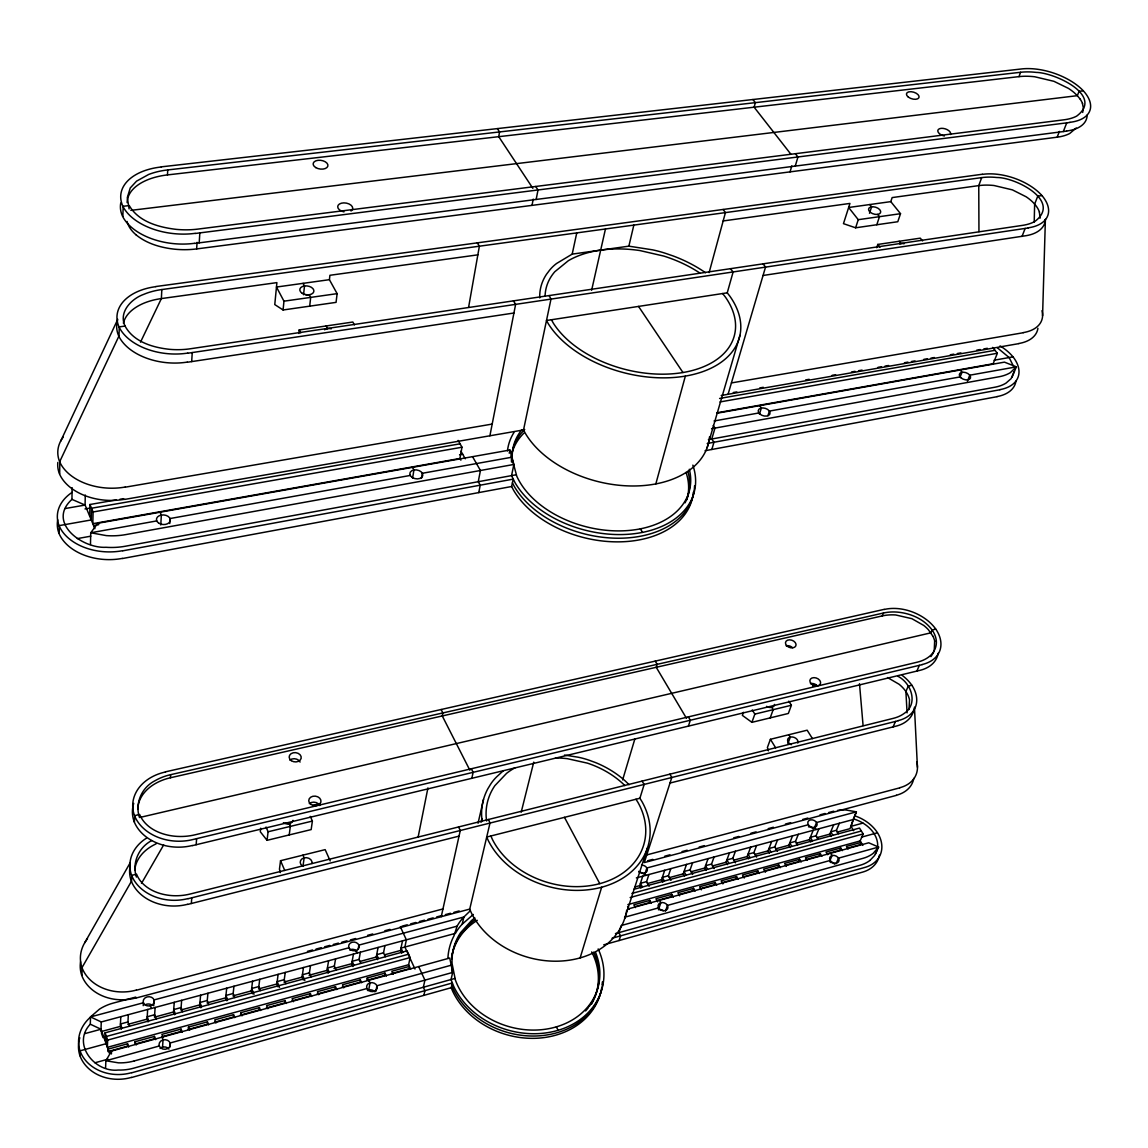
<?xml version="1.0" encoding="UTF-8"?>
<svg xmlns="http://www.w3.org/2000/svg" width="1148" height="1148" viewBox="0 0 1148 1148"><rect width="100%" height="100%" fill="white"/><g stroke="black" fill="none" stroke-linecap="round" stroke-linejoin="round"><path stroke-width="1.5" d="M59.222 533.361L59.294 525.597L91.266 519.944L91.524 508.234L460.061 443.817M59.696 473.78L59.796 461.482L118.99 335.977L119.277 326.879L125.06 326.061C133.613 341.961 152.985 347.586 169.775 349.351A58.046 36.535 5.5 0 0 190.41 348.762L1022.567 225.367A48.503 26.547 18.6 0 0 1034.836 221.464C1062.201 200.986 1015.621 177.438 996.952 177.51A48.747 26.777 18.8 0 0 981.712 177.61L161.825 289.554A58.318 36.937 5.5 0 0 143.687 294.376C131.36 298.781 118.359 312.213 125.06 326.061M516.213 474.77L125.362 546.233A54.257 37.224 2.9 0 1 106.003 547.28C82.182 548.73 46.494 522.354 71.951 499.38L72.109 487.642M85.282 495.018L85.081 505.063L94.897 528.697M877.703 846.449C878.163 832.702 865.578 822.427 853.38 818.868L856.379 811.837L845.904 809.986A38.085 28.327 23.9 0 0 837.653 810.359M89.716 516.213L89.96 504.503L116.393 499.897M90.477 544.468L90.735 532.772L97.795 523.287L509.913 450.03L513.874 464.452L511.549 475.616L515.007 482.619A95.786 63.843 14 0 0 631.644 533.992A95.786 63.843 14 0 0 692.847 465.127M80.102 1055.572L80.216 1050.779L106.104 1043.704L106.377 1036.457L408.588 954.218M81.939 975.341L82.125 967.42L131.546 881.104L131.819 875.336L136.569 874.188A35.746 28.399 0.8 0 0 142.51 883.314C150.546 891.465 162.112 895.153 173.319 895.698A47.656 37.755 1.1 0 0 190.267 893.991L893.374 718.332A41.156 28.829 21.8 0 0 904.165 713.439C918.658 703.896 911.268 682.888 897.808 676.229M89.96 504.503L93.088 511.979L92.816 523.689L459.918 458.468L461.998 447.232L458.124 440.416M1034.205 222.009L1034.635 204.114L1037.778 196.136L1041.767 195.576M454.924 978.44L133.871 1068.128A44.098 36.937 -4.3 0 1 118.172 1070.051C94.466 1072.648 71.535 1043.833 90.305 1024.203L90.52 1016.913L99.503 1009.121A44.442 37.31 -4.2 0 1 113.48 1003.022L135.78 997.081M1042.571 315.8L1045.398 219.311A44.987 24.768 18.8 0 1 1025.064 235.842L763.061 275.477M122.85 216.326L123.18 206.296L129.236 205.564C138.621 221.822 158.783 227.29 176.232 229.37A60.944 36.191 6.2 0 0 197.901 229.098L1063.966 119.808A50.541 25.916 18.3 0 0 1076.594 116.163C1104.634 95.356 1054.352 72.668 1036.343 72.41A50.799 26.131 18.5 0 0 1020.572 72.281L167.723 169.933A61.246 36.607 6.3 0 0 148.709 174.439L136.569 181.14L130.226 187.985L127.313 197.614L129.121 208.907M143.227 1005.677L143.4 1002.764L90.52 1016.913L101.268 1021.964L100.924 1031.65L120.339 1026.398L120.784 1016.712M104.827 1040.074L105.085 1032.827L407.052 950.874L410.123 957.561L408.631 964.736L410.683 969.213M105.587 1067.97L105.86 1060.766L111.528 1051.066L449.743 958.035L452.699 972.413L451.021 979.531L453.733 986.405A78.982 65.005 15.7 0 0 555.503 1031.019A78.982 65.005 15.7 0 0 598.151 948.937M105.085 1032.827L107.654 1040.088L107.381 1047.335L408.631 964.736M111.413 1053.95L111.528 1051.066M134.431 821.753L134.732 815.611L139.625 814.477C145.81 829.157 162.643 835.687 177.581 836.418A49.177 38.099 2 0 0 195.074 834.797L917.195 662.195A42.304 28.844 21.5 0 0 928.215 657.359C934.3 653.241 937.801 645.434 935.878 638.202A31.642 21.568 21.7 0 0 932.076 629.951C923.982 618.901 910.278 613.147 896.918 612.071A42.49 29.059 21.8 0 0 883.458 613.018L170.65 774.67A49.364 38.458 2 0 0 155.253 780.611C141.706 787.327 134.689 803.284 139.468 817.548M161.825 289.554L161.38 298.58L140.501 342.161M127.141 202.636A45.877 27.409 6.1 0 1 127.256 200.656C128.806 189.822 139.095 183.106 148.508 179.432A61.131 36.621 6.2 0 1 167.479 174.912L167.723 169.933M129.466 1026.125L127.959 1021.95L128.332 1014.689M127.557 1043.79L127.428 1046.187L107.926 1051.554L108.012 1049.157L127.557 1043.79L128.705 1047.019M136.411 877.058C131.805 863.038 138.592 847.353 151.766 840.551M160.792 525.009L161.337 515.05L160.074 512.209M1040.088 218.206L1039.37 212.021M135.105 1041.724L134.962 1044.12L154.277 1038.796L154.449 1036.414L135.105 1041.724L136.268 1044.938M169.761 523.517L170.048 518.537L410.267 475.444M148.078 1021.921L147.059 1019.151L147.662 1009.479M136.052 234.838C147.03 243.85 161.265 247.796 175.17 249.245A60.471 36.262 6.1 0 0 196.652 248.915L197.069 242.343M191.673 361.591L192.247 352.565M199.207 242.845L199.838 232.901M153.717 1005.734L154.09 999.908L348.978 947.76M155.124 1007.47L154.492 1017.142L173.52 1011.991L174.266 1002.319M137.875 809.369A36.994 28.786 1.7 0 1 137.961 807.288C138.879 797.013 146.47 788.662 155.08 783.711A49.292 38.444 2 0 1 170.449 777.756L170.65 774.67M162.528 1047.148L163.045 1039.945L162.026 1037.175M169.789 1047.306L170.119 1042.987L366.944 988.514M181.657 1000.324L180.882 1009.996L199.723 1004.887L200.613 995.216M163.102 1037.548L161.911 1034.362L181.068 1029.096L180.867 1031.492L161.753 1036.744M191.314 903.505L191.788 897.793M196.136 844.727L196.638 838.643M188.473 1027.073L188.258 1029.455L207.2 1024.246L207.429 1021.864L188.473 1027.073L189.678 1030.244M208.836 1004.586L207.243 1000.511L207.946 993.25M283.082 309.989L283.958 301.178L276.467 287.043L329.404 279.682L337.125 293.644L336.063 302.369L283.082 309.989L274.774 304.579L276.898 282.623L161.38 298.58A58.089 36.966 5.5 0 0 143.313 303.431C134.632 307.19 125.763 313.504 123.381 323.176M226.83 1000.755L225.682 997.856L226.701 988.198M298.824 333.465L299.197 329.95L352.823 322.028L354.416 324.913M303.546 294.735L304.493 285.967L303.072 283.355M234.766 997.555L233.159 993.494L233.962 986.247M309.702 306.157L310.678 297.389L309.243 294.749M215.982 1022.997L214.762 1019.855L233.546 1014.689L233.274 1017.085L214.518 1022.237M260.711 828.196L260.295 831.755L267.053 840.322L311.165 829.588L312.385 821.064L310.276 816.371M240.793 1012.694L240.52 1015.09L259.089 1009.982L259.391 1007.6L240.793 1012.694L242.041 1015.822M329.404 279.682L329.921 275.29L477.855 254.842M267.053 840.322L268.087 831.769L266.035 827.019M252.546 993.766L251.383 990.882L252.546 981.239M260.467 990.58L258.831 986.548L259.735 979.301M330.208 860.914L325.157 849.635L280.543 860.699L279.452 869.194L280.385 872.566M134.833 869.797C135.722 859.694 142.998 851.342 151.421 846.334A47.699 38.071 1.1 0 1 156.056 843.88M289.21 834.926L290.329 826.388L289.153 823.733A5.869 4.606 5.5 0 1 283.384 822.657M278.017 986.85L276.84 983.994L278.132 974.351M285.909 983.664L284.245 979.675L285.249 972.442M302.957 866.353L304.148 857.872L302.943 855.145M267.843 1008.719L266.58 1005.619L285.005 1000.568L284.661 1002.95L266.264 1008.016M303.244 980.005L302.053 977.163L303.474 967.534M311.108 976.833L309.415 972.858L310.52 965.626M293.4 1001.687L292.123 998.616L310.362 993.608L309.989 995.99L291.779 1000.999M328.228 973.217L327.022 970.39L328.586 960.776M412.606 478.056L413.926 469.977L412.491 467.351M336.063 970.06L334.355 966.114L335.56 958.896M318.714 994.728L317.408 991.671L335.474 986.706L335.072 989.088L317.035 994.053M421.531 478.113L422.349 473.277L511.377 457.306M1014.057 371.622L1011.13 378.61L1006.035 383.102A44.944 26.806 19.7 0 1 994.584 387.278L708.373 439.627M352.981 966.487L351.747 963.689L353.441 954.074M468.585 307.363L479.376 246.189L477.295 242.859M358.104 949.439L358.865 945.105L463.878 916.994L470.221 910.838M360.788 963.344L359.066 959.427L360.357 952.223M343.769 987.825L342.463 984.783L360.357 979.875L359.912 982.258L342.047 987.18M366.829 980.363L367.26 977.981L384.996 973.117L386.345 976.116M368.695 990.006L370.043 982.846L368.91 980.277M377.419 959.642L376.257 957.045L378.079 947.444M375.826 991.485L376.931 985.759L450.791 965.325M385.283 956.7L383.532 952.811L384.924 945.608M532.012 205.377L533.232 199.106M478.773 492.592L480.237 485.188L478.257 481.701L480.438 470.493L472.56 456.674M489.895 435.781L515.624 304.363L513.443 300.862M536.159 199.465L538.01 189.965L535.7 186.478M384.996 973.117L384.523 975.499L368.436 979.918M418.116 837.165L427.931 787.901M401.8 953.242L400.537 950.472L402.474 940.872M509.253 453.23L509.913 450.03M693.349 492.219A95.471 63.858 14 0 1 615.902 541.856A95.471 63.858 14 0 1 513.443 489.995L511.649 486.508L513.199 479.132L122.807 550.81M709.507 436.857A97.853 63.7 14 0 1 630.582 485.963A97.853 63.7 14 0 1 525.382 433.427L523.531 429.926L550.983 299.097L549.131 295.581M539.747 297.906A102.445 63.126 14.1 0 1 546.548 274.214L548.314 271.904A76.27 46.867 13.7 0 1 556.565 263.495L572.192 254.124L576.755 232.901M423.87 995.373L424.904 990.667L423.354 987.266L424.918 980.134L418.676 966.587M441.248 916.692L460.276 830.506L458.54 826.976M471.814 778.315L473.134 772.331L471.311 768.773M591.622 290.272L605.455 228.983M478.056 823.245L483.509 799.453M402.919 952.237L401.011 948.076L455.44 933.353A58.835 48.331 14.9 0 1 462.199 924.197L463.878 916.994A59.065 48.388 14.9 0 0 457.105 926.178L453.977 935.835A78.982 65.005 15.7 0 0 447.95 957.59M481.098 822.198L481.902 818.711M601.767 987.553A78.767 64.948 15.7 0 1 534.609 1038.323A78.767 64.948 15.7 0 1 452.613 991.126L451.207 987.696L452.312 982.989L131.805 1072.763M626.722 910.12A82.283 65.78 15.6 0 1 557.124 961.192A82.283 65.78 15.6 0 1 471.225 912.588L469.733 909.101L489.995 823.059L488.546 819.485M572.192 254.124L628.86 246.16L633.84 225.108M521.192 812.21L533.748 762.129M709.12 272.593L725.436 212.595L723.14 209.467M655.824 483.925L685.356 376.099M727.244 292.826L546.491 320.507L548.471 324.023A102.445 63.126 14.1 0 0 683.648 376.372A102.445 63.126 14.1 0 0 729.798 296.098L727.244 292.826L733.127 271.947L730.401 268.689M877.23 849.592L874.661 855.432L870.055 860.34M707.125 447.691L739.929 335.403M934.228 650.859L934.644 641.086M790.054 171.87L791.833 165.843M711.832 449.471L713.956 442.267L711.774 439.01L714.974 428.104L713.224 425.506M728.076 394.281L765.515 267.125L763.104 263.839M795.263 166.087L797.946 156.975L795.377 153.703M1082.693 112.447L1083.396 108.113L1082.435 103.507M909.001 709.507L909.517 699.763A30.709 21.554 22.1 0 0 905.901 691.555A30.709 21.554 22.1 0 0 899.028 684.222L887.548 677.564M622.632 779.894L634.83 739.039M580.142 957.891L601.667 887.217M639.895 798.247L486.709 837.035L488.287 840.566A85.512 66.369 15.6 0 0 600.461 887.533A85.512 66.369 15.6 0 0 641.947 801.548L639.895 798.247L644.186 784.414L642.005 781.142M759.445 414.213L761.368 408.028L759.718 405.631M767.926 415.719L769.39 411.084L960.13 376.917L962.01 372.282L960.216 370M853.725 830.707L850.984 826.345L852.907 820.361M837.064 832.171L849.994 828.669L856.379 811.837L816.558 822.513L814.262 828.153M624.713 918.486L647.558 847.655M619.073 940.528L620.594 935.85L618.887 932.635L621.168 925.561L863.138 858.288A37.927 28.14 23.6 0 0 873.154 853.38L878.607 847.066L868.735 842.79L627.669 909.087M688.427 726.124L690.321 720.241L688.341 716.897M640.986 888.078L639.666 885.668L642.751 876.182M644.989 873.685L646.855 867.988L808.335 824.723A4.85 3.616 22.7 0 0 816.458 826.244A4.85 3.616 22.7 0 0 812.54 819.902A4.85 3.616 22.7 0 0 808.335 824.723M855.619 227.792L858.259 219.684L848.645 207.487L890.791 201.632L900.52 213.686L897.779 221.736L855.619 227.792L843.464 223.659L849.95 203.426L723.168 220.947M649.122 886.285L646.582 881.65L648.921 874.532M869.495 213.284L871.619 206.812L869.811 204.545M635.332 907.594L633.825 904.796L649.768 900.419L648.993 902.773L634.643 906.719M876.785 224.75L879.483 216.671L877.675 214.389M662.87 882.138L661.549 879.741L664.721 870.27M890.791 201.632L892.154 197.585L978.756 185.617A48.589 26.82 18.9 0 1 993.953 185.502L1012.393 189.865L1026.183 196.81A36.176 19.889 18.8 0 1 1039.442 212.107M876.685 247.681L877.79 244.438L920.309 238.153L922.533 240.922M670.992 880.344L668.423 875.737L670.834 868.634M665.51 911.067L667.447 905.413L830.205 860.44A4.922 3.702 23.9 0 0 838.413 861.961A4.922 3.702 23.9 0 0 834.424 855.475A4.922 3.702 23.9 0 0 830.205 860.44M657.661 901.854L655.939 898.726L671.752 894.378L670.949 896.731L656.728 900.635M684.567 876.24L683.232 873.858L686.504 864.415M743.43 712.32L742.369 715.376L751.911 722.336L788.346 713.468L791.388 705.259L788.791 701.155M692.66 874.46L690.077 869.883L692.56 862.779M751.911 722.336L754.839 714.099L752.27 709.952M679.602 895.813L677.865 892.699L693.536 888.409L692.703 890.748L678.611 894.622M706.063 870.399L704.714 868.046L708.086 858.604M714.142 868.634L711.545 864.071L714.085 856.982M770.193 717.887L773.178 709.651L771.729 707.326A5.31 3.817 19.8 0 1 766.563 706.35M701.342 889.829L699.591 886.744L715.132 882.482L714.271 884.821L700.481 888.609M812.468 738.623L807.144 730.2L770.408 739.298L767.395 747.506L768.442 750.821M727.373 864.616L726.01 862.263L729.482 852.835M981.712 177.61L978.756 185.617L978.957 231.623M167.479 174.912L1018.965 76.629L1020.572 72.267M735.438 862.837L732.811 858.317L735.423 851.242M722.896 883.903L721.131 880.832L736.528 876.598L735.653 878.938L721.977 882.697M787.858 743.66L790.326 737.102L788.848 734.734M748.496 858.876L747.133 856.552L750.692 847.138M756.546 857.111L753.892 852.605L756.589 845.545M744.248 878.019L742.483 874.963L757.737 870.772L756.833 873.111L743.287 876.842M769.433 853.194L768.055 850.869L771.7 841.47M777.469 851.429L774.8 846.951L777.555 839.891M196.652 248.929L1057.15 137.186L1059.417 131.417M1022.007 236.445L1025.164 228.409M1063.306 131.575L1066.75 122.85M967.391 381.208L969.773 375.195L1016.367 366.858L1012.034 377.319M765.429 872.193L763.635 869.165L778.76 865.004L777.842 867.343L764.41 871.031M790.197 847.554L788.805 845.258L792.536 835.859M170.449 777.756L882.295 615.902L883.443 613.003M797.602 844.799L795.521 841.355L798.334 834.295M992.633 347.385L997.354 353.268L993.135 363.744L716.811 412.821M801.204 861.947L799.611 859.278L798.664 861.617L785.347 865.276M796.224 843.249L809.383 839.676L813.2 830.305M812.425 840.781L810.33 837.337L816.056 835.787L818.94 828.756M821.882 856.265L820.26 853.61L819.299 855.934L806.097 859.565M816.73 837.681L829.774 834.151L833.678 824.781M832.86 835.242L830.75 831.826L836.433 830.277L839.375 823.26M829.674 861.144L832.042 855.547L830.65 853.265M842.374 850.625L840.752 847.985L839.762 850.309L826.675 853.911M893.115 726.885L895.44 721.446M916.893 671.078L919.347 665.323M836.103 863.741L838.485 858.144L878.607 847.066L875.494 854.04M627.87 904.624L860.139 840.939L863.181 833.936L859.493 828.081L633.653 889.37M60.6 441.306L117.77 319.331M933.625 652.38L930.928 656.613M84.722 942.766L130.269 862.593M141.491 883.4L163.647 844.957M1076.164 128.031L1069.721 133.498A50.196 26.031 18.4 0 1 1057.15 137.186M462.199 924.197L473.292 914.454M524.708 429.424L520.948 433.557A90.592 60.485 14 0 0 511.506 462.099M503.298 770.739L496.567 776.938A63.685 49.321 14.8 0 0 489.407 786.208L487.871 788.719A85.512 66.369 15.6 0 0 481.686 816.831L482.217 821.437M612.042 938.246L864.473 867.544A35.157 26.174 23.9 0 0 877.503 832.759A35.172 26.189 23.9 0 0 854.987 815.898M131.532 1077.513L451.207 987.696M603.733 944.847L862.421 872.164A35.071 26.16 23.9 0 0 879.382 855.16M134.259 1060.953L452.699 972.413M615.428 933.597L860.082 865.262A37.784 28.126 23.6 0 0 870.069 860.354M94.925 1062.79L107.969 1059.188M159.314 1045.972L105.86 1060.766L118.502 1062.847A44.284 36.994 -4.1 0 0 134.259 1060.939M624.555 917.266L658.55 907.867M799.611 859.278L784.615 863.396L786.409 866.41M820.26 853.61L805.408 857.685L807.015 860.354M840.752 847.985L826.015 852.031L827.636 854.672M391.368 973.604L408.903 968.783L409.406 966.415L391.841 971.237L393.19 974.236M847.066 848.3L860.039 844.741L861.057 842.417L846.449 846.42L848.071 849.046M107.654 1040.088L410.123 957.561M630.152 897.521L863.181 833.936M861.474 837.15L877.359 832.802M127.844 1024.36L147.059 1019.151M207.013 1002.907L225.682 997.856M232.886 995.89L251.383 990.882M258.53 988.945L276.84 983.994M283.915 982.071L302.053 977.163M309.056 975.255L327.022 970.39M333.968 968.51L351.747 963.689M360.228 961.393L376.257 957.045M384.652 954.777L400.537 950.472M634.901 886.959L639.666 885.668M647.386 883.573L661.549 879.741M669.184 877.675L683.232 873.858M690.967 871.763L704.714 868.046M712.391 865.965L726.01 862.263M733.629 860.211L747.133 856.552M754.681 854.499L768.055 850.869M775.546 848.846L788.805 845.258M631.902 893.445L861.33 831.009M101.268 1021.964L457.105 926.163M636.365 877.904L853.983 819.328M84.809 1033.63L101.01 1029.239L109.62 1053.72M127.959 1021.95L120.454 1023.987L121.946 1028.163M207.243 1000.511L199.953 1002.477L201.646 1006.868M233.159 993.494L225.941 995.445L227.663 999.808M258.831 986.548L251.67 988.485L254.009 994.254M284.245 979.675L277.156 981.583L279.524 987.323M309.415 972.858L302.398 974.752L304.808 980.449M334.355 966.114L327.41 967.994L329.232 972.227M359.066 959.427L352.178 961.292L354.029 965.511M383.532 952.811L376.716 954.662L378.453 958.551M646.582 881.65L640.441 883.3L642.406 886.916M668.423 875.737L662.339 877.388L664.319 880.975M690.077 869.883L684.036 871.504L686.045 875.077M711.545 864.071L705.561 865.692L707.57 869.237M732.811 858.317L726.885 859.924L728.923 863.44M753.892 852.605L748.022 854.198L750.075 857.7M774.8 846.951L768.973 848.53L771.04 852.017M795.521 841.355L789.738 842.919L791.819 846.377M850.984 826.345L862.98 823.102M307.449 951.348L312.615 949.97M316.044 949.066L321.21 947.688M324.64 946.77L329.806 945.392M333.236 944.488L338.402 943.111M341.831 942.192L346.997 940.815M350.427 939.896L355.593 938.533M367.618 935.319L372.77 933.955M384.81 930.741L389.961 929.378M402.015 926.163L407.21 924.786M410.668 923.853L415.877 922.475M419.336 921.543L424.53 920.165M428.003 919.247L433.198 917.855M436.671 916.936L441.865 915.544M445.324 914.626L450.518 913.248M453.991 912.316L459.186 910.938M647.601 860.756L652.753 859.378M664.807 856.164L669.973 854.801M682.012 851.586L687.178 850.209M699.218 847.009L704.384 845.631M733.687 837.825L738.867 836.447M750.935 833.233L756.116 831.855M768.199 828.641L773.365 827.249M785.447 824.034L790.628 822.657M802.696 819.442L807.876 818.065M819.959 814.85L825.125 813.473M828.583 812.554L833.764 811.177M135.866 998.086L469.733 909.101M896.43 795.363L644.286 862.579L671.81 777.483L669.901 774.168M136.296 990.25L442.956 908.943M646.769 854.916L899.759 787.844M187.684 904.423L459.042 836.131M670.016 783.036L895.856 726.196A38.185 26.834 22.1 0 0 914.066 708.976M188.129 898.712L898.181 720.757M902.285 675.455A38.3 26.849 22 0 1 911.842 685.227L908.212 686.117L905.901 691.57L907.078 712.879M192.39 845.631L919.692 670.403A39.247 26.849 21.7 0 0 938.174 653.241M268.087 831.769L312.385 821.064M754.839 714.099L791.388 705.259M312.959 805.336L319.847 803.686M812.64 686.016L816.056 685.198M922.16 664.649L192.878 839.547A45.82 35.602 1.9 0 1 134.517 815.668A45.834 35.617 1.9 0 1 165.513 771.973M935.634 629.133L932.076 629.951L930.856 632.835L141.204 817.146M165.47 771.829L884.161 609.358M122.52 558.516L511.649 486.508M705.087 450.719L997.067 396.691M707.197 443.501L999.922 389.76M77.347 538.599L90.778 536.188M513.874 464.452L125.821 534.595A54.544 37.238 3 0 1 106.348 535.614L90.735 532.772L156.745 520.919M711.545 428.721L998.875 376.788A45.145 26.763 19.6 0 0 1010.355 372.641L1016.367 366.858L1004.457 362.137L717.529 413.136M93.591 525.554L98.757 524.636M714.056 420.986L758.885 412.964M459.559 454.78L462.673 454.235M994.125 360.214L1012.866 356.885M85.009 508.951L90.132 508.047M719.595 398.456L994.986 350.327M93.088 511.979L461.998 447.232M719.983 401.944L997.354 353.268M65.106 508.55L85.081 505.063L71.951 499.38M119.909 499.28L123.439 498.677M733.314 392.516L736.844 391.913M759.775 387.909L763.305 387.306M805.638 379.931L809.168 379.314M832.099 375.324L835.629 374.707M851.515 371.952L855.03 371.335M858.56 370.718L862.091 370.101M877.976 367.346L881.492 366.729M885.022 366.112L888.552 365.495M904.437 362.739L907.953 362.122M911.483 361.505L915.013 360.888M923.839 359.367L927.369 358.75M930.899 358.133L934.415 357.516M950.3 354.761L953.83 354.144M957.346 353.527L960.876 352.91M976.761 350.154L980.292 349.537M983.807 348.92L987.337 348.303M124.716 499.409L523.531 429.926M721.202 395.486L1018.836 343.625M125.175 487.197L492.191 424.071M731.419 382.93L1023.313 332.719M187.253 362.266L513.931 313.017M187.813 353.225L1028.335 227.95M283.958 301.178L337.125 293.644M858.259 219.684L900.52 213.686M155.741 286.541L982.329 174.252M194.572 243.448L1066.564 131.145M195.174 233.489L1070.008 122.434M1083.167 90.85L1079.048 91.338L1077.341 95.671L1079.881 98.785M130.843 210.371L1077.341 95.671L1074.184 92.644A37.927 19.487 18.5 0 0 1068.401 88.367L1053.95 81.321L1034.721 76.758A50.713 26.174 18.5 0 0 1018.965 76.629M161.323 166.847L1021.146 68.995A47.039 24.137 18.5 0 1 1083.339 90.821A47.025 24.122 18.5 0 1 1069.907 122.319M628.86 246.16L652.609 249.848A75.825 46.336 14.1 0 1 669.083 254.569L673.202 255.975A102.445 63.126 14.1 0 1 705.532 272.736M564.5 755.054L578.133 757.206A63.384 48.862 15.5 0 1 591.952 761.268L595.381 762.516A85.512 66.369 15.6 0 1 625.344 781.056L629.118 784.715M90.305 1024.203L101.01 1029.239M997.44 347.844L1009.149 357.545L1013.842 366.987M624.856 785.591L622.302 783.108A81.006 62.867 15.6 0 0 587.432 763.147L567.313 758.67A81.006 62.867 15.6 0 0 555.445 757.953M899.142 241.281L901.008 243.62M877.79 244.438L879.985 247.236M752.916 99.517L755.355 102.646L754.121 107.195L790.857 154.191M722.637 293.529L725.206 296.815A97.049 59.796 14.1 0 1 681.424 372.77A97.049 59.796 14.1 0 1 553.408 323.262L551.427 319.761M638.532 306.416L682.96 372.512M497.342 128.605L499.552 131.934L498.72 136.669L532.844 188.315M860.139 840.939L862.894 845.359M836.433 830.277L838.542 833.692M635.978 799.238L638.03 802.538A81.006 62.867 15.6 0 1 598.696 883.931A81.006 62.867 15.6 0 1 492.449 839.518L490.87 835.974M829.774 834.151L831.181 836.433M770.408 739.298L775.661 747.822M640.354 528.841L642.536 532.385M814.693 827.292L816.07 829.53M816.056 835.787L818.165 839.217M809.383 839.676L810.775 841.972M932.807 636.078L928.373 629.721A31.742 21.669 21.7 0 0 923.724 625.416L911.871 618.672L895.741 614.969A42.433 29.059 21.8 0 0 882.295 615.916M778.76 865.004L780.353 867.687M655.221 661.119L657.13 664.333L656.24 667.304L686.518 718.361M757.737 870.772L759.316 873.47M736.528 876.598L738.092 879.311M715.132 882.482L716.682 885.208M460.965 451.221L465.256 458.784M459.918 458.468L460.893 460.176M693.536 888.409L695.085 891.149M671.752 894.378L673.288 897.148M644.559 873.025L645.836 875.364M659.54 900.333L660.846 902.701L658.435 909.776A5.037 3.989 20 0 1 663.343 910.68M649.768 900.419L651.289 903.203M326.147 325.96L327.611 328.672M627.597 906.504L629.104 909.316M564.472 817.333L599.773 883.644M299.197 329.95L300.747 332.877M512.424 482.82L514.218 486.321A95.628 63.858 14 0 0 618.872 538.225A95.628 63.858 14 0 0 694.554 485.819M441.133 709.507L442.87 712.922L442.267 715.95L469.862 770.208M556.378 1026.857L558.086 1030.301M400.279 926.623L406.363 939.825L404.885 947.028L414.988 969.027M355.78 950.616L356.899 953.141M367.26 977.981L368.608 980.995M360.357 979.875L361.606 982.717M335.474 986.706L336.708 989.562M280.543 860.699L284.761 870.485M310.362 993.608L311.582 996.478M285.005 1000.568L286.196 1003.467M451.767 985.343L453.173 988.772A78.882 64.977 15.7 0 0 533.605 1036.041A78.882 64.977 15.7 0 0 601.997 988.026M259.391 1007.6L260.582 1010.513M233.546 1014.689L234.709 1017.63M207.429 1021.864L208.577 1024.82M199.723 1004.887L200.857 1007.815M182.632 1011.704L181.068 1007.585L173.707 1009.58L175.257 1013.698M181.068 1029.096L182.274 1032.282M173.52 1011.991L174.553 1014.732M156.185 1018.879L154.65 1014.732L147.217 1016.741L148.738 1020.902M150.388 1005.763L151.393 1008.475M154.449 1036.414L155.626 1039.614M120.339 1026.398L121.329 1029.182M101.455 1033.157L103.033 1037.663M486.623 820.992L486.164 817.032A81.006 62.867 15.6 0 1 494.86 785.677L506.584 773.336A81.006 62.867 15.6 0 1 515.265 767.625M451.724 968.08L452.054 971.366M859.493 683.72L863.081 725.55M914.439 707.125L917.439 767.295M1080.01 98.929A37.927 19.487 18.5 0 1 1082.564 103.636M1087.156 115.087A46.867 24.18 18.5 0 1 1066.463 131.03M944.359 135.981A6.673 3.573 17.6 0 1 937.801 130.599A6.673 3.573 17.6 0 1 945.22 128.834A6.673 3.573 17.6 0 1 950.501 134.517M195.103 233.345A56.826 33.852 6.1 0 1 122.908 206.324A56.84 33.88 6.2 0 1 161.394 166.977M194.486 243.304A56.596 33.88 6.1 0 1 122.592 216.355A56.611 33.909 6.1 0 1 120.77 202.966M136.052 234.838A45.389 27.322 6 0 1 127.069 221.449M343.969 211.878A7.577 4.535 8.9 0 1 338.129 205.277A7.577 4.535 8.9 0 1 348.92 203.899A7.577 4.535 8.9 0 1 351.015 210.988M1037.921 328.314A42.648 24.797 19.6 0 1 1018.75 343.51M1041.997 310.663A42.835 24.754 19.6 0 1 1023.227 332.604M1028.235 227.821A45.131 24.725 18.8 0 0 1041.939 195.547A45.145 24.739 18.8 0 0 982.43 174.367M899.731 243.95A6.371 3.645 17.8 0 1 904.079 243.749M545.099 295.868A97.049 59.796 14.1 0 1 554.785 271.746L568.346 260.696A97.049 59.796 14.1 0 1 639.866 250.551L663.817 256.076A97.049 59.796 14.1 0 1 699.706 272.937M124.644 499.265A51.76 34.827 3.2 0 1 59.452 473.823A51.775 34.856 3.2 0 1 57.816 462.429M187.181 362.108A53.899 34.182 5.4 0 1 118.732 336.005A53.913 34.21 5.4 0 1 117.541 320.364M125.103 487.053A52.033 34.827 3.3 0 1 59.553 461.525A52.047 34.856 3.3 0 1 63.169 437.173M187.741 353.082A54.114 34.167 5.4 0 1 119.033 326.922A54.128 34.196 5.4 0 1 155.798 286.67M324.583 329.777A7.204 4.578 8.4 0 1 331.298 328.787M305.325 294.649A7.06 4.42 8 0 1 308.898 295.366M511.305 456.445A90.448 60.5 14 0 1 523.933 433.097M686.045 472.431A90.448 60.5 14 0 1 686.719 499.882M687.925 471.527A90.592 60.485 14 0 1 685.055 502.824M507.473 450.863A95.786 63.843 14 0 1 513.945 432.509M689.317 469.259A90.735 60.485 14 0 1 623.536 530.807A90.735 60.485 14 0 1 516.815 476.291L512.367 459.76A90.735 60.485 14 0 1 521.723 429.869M999.822 389.646A41.816 24.955 19.8 0 0 1013.024 356.87A41.83 24.969 19.8 0 0 1000.066 345.907M1015.951 381.179A41.701 24.969 19.8 0 1 996.981 396.577M122.736 550.667A50.569 34.799 2.8 0 1 59.05 525.641A50.584 34.813 2.8 0 1 72.123 492.363M122.449 558.373A50.397 34.784 2.7 0 1 58.993 533.404A50.412 34.813 2.7 0 1 57.73 519.786M602.37 981.913A78.767 64.948 15.7 0 1 602.14 984.74M591.694 951.936A74.62 61.533 15.7 0 1 594.406 998.272M593.86 999.521A74.62 61.533 15.7 0 1 591.378 1004.342M451.594 957.403A74.62 61.533 15.7 0 1 477.281 920.337M593.674 952.18A74.72 61.562 15.7 0 1 589.096 1006.609M588.264 1007.714A74.72 61.562 15.7 0 1 585.58 1010.914M451.638 959.054A74.72 61.562 15.7 0 1 459.946 935.146L470.967 922.92A74.72 61.562 15.7 0 1 475.473 919.519M602.887 982.415A78.882 64.977 15.7 0 1 602.269 986.634M595.554 952.438A74.821 61.59 15.7 0 1 549.433 1028.551A74.821 61.59 15.7 0 1 455.383 979.962L452.068 963.502A74.821 61.59 15.7 0 1 460.506 932.764L471.527 920.538A74.821 61.59 15.7 0 1 474.87 917.941M131.747 1072.619A41.084 34.483 -4.5 0 1 80.016 1050.836A41.098 34.497 -4.6 0 1 92.342 1015.636M131.489 1077.369A40.969 34.44 -4.7 0 1 79.915 1055.629M79.915 1055.629A40.984 34.454 -4.7 0 1 79.8 1037.778M160.06 1048.497A5.64 4.779 -2.8 0 1 168.957 1049.057M367.475 990.509A5.338 4.477 8.5 0 1 374.894 991.843M145.351 1004.715A5.568 4.635 -2.5 0 1 152.081 1005.174M349.609 949.97A5.281 4.362 7.7 0 1 356.942 951.305M830.234 862.378A4.908 3.688 24 0 1 834.768 864.214M641.545 865.147A4.994 3.903 18.7 0 1 647.027 868.333A4.994 3.903 18.7 0 1 644.932 872.91A4.994 3.903 18.7 0 1 638.719 871.318M808.493 826.847A4.836 3.616 22.8 0 1 812.971 828.655M639.235 872.279A4.979 3.903 18.7 0 1 643.827 874.159M135.808 997.942A42.878 35.1 -2.6 0 1 81.738 975.398A42.892 35.129 -2.7 0 1 80.561 961.723M187.612 904.28A44.27 35.229 0.9 0 1 131.331 881.162A44.284 35.258 0.9 0 1 130.284 865.147M136.239 990.107A43.064 35.172 -2.5 0 1 81.924 967.477A43.079 35.186 -2.5 0 1 87.492 938.734M188.071 898.568A44.413 35.272 1 0 1 131.618 875.393A44.413 35.287 1 0 1 146.47 838.155M302.297 865.908A5.941 4.75 6 0 1 304.134 857.872A5.941 4.75 6 0 1 311.983 863.497M292.97 820.361A5.869 4.606 5.5 0 1 289.153 823.733M285.665 823.231A5.84 4.606 5.5 0 1 289.899 824.479M913.794 778.33A36.506 26.304 23.2 0 1 896.358 795.248M916.793 761.87A36.65 26.318 23.2 0 1 899.688 787.729M911.856 685.227A38.3 26.834 22 0 1 898.109 720.628M791.302 744.693A5.396 3.918 20.9 0 1 787.801 739.082A5.396 3.918 20.9 0 1 794.301 737.461A5.396 3.918 20.9 0 1 797.817 743.072M774.47 704.442A5.31 3.817 19.8 0 1 771.729 707.326M192.319 845.488A45.676 35.559 1.8 0 1 134.216 821.81M134.216 821.81A45.69 35.588 1.8 0 1 133.728 803.37M309.357 803.629A6.127 4.793 6.6 0 1 319.761 805.552M289.827 760.134A6.041 4.635 6.1 0 1 300.087 762.042M922.074 664.534A39.362 26.849 21.7 0 0 935.792 629.09A39.362 26.863 21.7 0 0 884.247 609.473M932.908 636.222A31.742 21.669 21.7 0 1 934.745 641.23M810.474 683.591A5.539 3.918 20.6 0 1 816.917 685.471M786.15 645.793A5.453 3.831 19.6 0 1 792.507 647.644M908.326 97.092A6.558 3.458 17 0 0 918.917 97.709A6.558 3.458 17 0 0 911.053 91.697A6.558 3.458 17 0 0 908.326 97.092M315.786 167.594A7.448 4.362 8.6 0 0 327.826 166.173A7.448 4.362 8.6 0 0 317.996 160.318A7.448 4.362 8.6 0 0 315.786 167.594M870.327 212.308A6.271 3.544 17.2 0 0 880.516 212.753A6.271 3.544 17.2 0 0 873.068 206.755A6.271 3.544 17.2 0 0 870.327 212.308M302.311 293.371A7.089 4.42 8 0 0 313.791 291.736A7.089 4.42 8 0 0 304.464 285.967A7.089 4.42 8 0 0 302.311 293.371M961.077 377.879A5.869 3.53 19.7 0 0 970.447 378.123A5.869 3.53 19.7 0 0 963.344 372.196A5.869 3.53 19.7 0 0 961.077 377.879M759.789 413.969A6.084 3.875 16.8 0 0 769.806 414.184A6.084 3.875 16.8 0 0 762.817 407.927A6.084 3.875 16.8 0 0 759.789 413.969M158.682 523.115A6.974 4.822 4 0 0 170.191 521.034A6.974 4.822 4 0 0 161.308 515.065A6.974 4.822 4 0 0 158.682 523.115M412.29 477.511A6.544 4.449 10 0 0 422.751 475.616A6.544 4.449 10 0 0 413.911 469.977A6.544 4.449 10 0 0 412.29 477.511M160.892 1048.067A5.654 4.779 -2.6 0 0 170.248 1045.469A5.654 4.779 -2.6 0 0 163.03 1039.945A5.654 4.779 -2.6 0 0 160.892 1048.067M368.58 990.494A5.367 4.492 8.6 0 0 377.218 988.084A5.367 4.492 8.6 0 0 370.029 982.846A5.367 4.492 8.6 0 0 368.58 990.494M144.949 1004.801A5.596 4.649 -2.4 0 0 154.191 1002.304A5.596 4.649 -2.4 0 0 147.102 996.923A5.596 4.649 -2.4 0 0 144.949 1004.801M350.585 949.683A5.295 4.377 7.8 0 0 359.137 947.373A5.295 4.377 7.8 0 0 352.063 942.25A5.295 4.377 7.8 0 0 350.585 949.683M659.268 908.857A5.066 4.004 20 0 0 667.691 908.57A5.066 4.004 20 0 0 662.052 902.515A5.066 4.004 20 0 0 659.268 908.857M310.921 804.404A6.142 4.793 6.6 0 0 320.895 802.021A6.142 4.793 6.6 0 0 312.773 796.296A6.142 4.793 6.6 0 0 310.921 804.404M291.276 760.65A6.056 4.649 6.1 0 0 301.135 758.383A6.056 4.649 6.1 0 0 293.156 752.801A6.056 4.649 6.1 0 0 291.276 760.65M811.363 683.921A5.553 3.918 20.5 0 0 820.404 683.835A5.553 3.918 20.5 0 0 813.961 677.636A5.553 3.918 20.5 0 0 811.363 683.921M786.897 645.908A5.467 3.831 19.5 0 0 795.837 645.865A5.467 3.831 19.5 0 0 789.523 639.823A5.467 3.831 19.5 0 0 786.897 645.908"/></g></svg>
